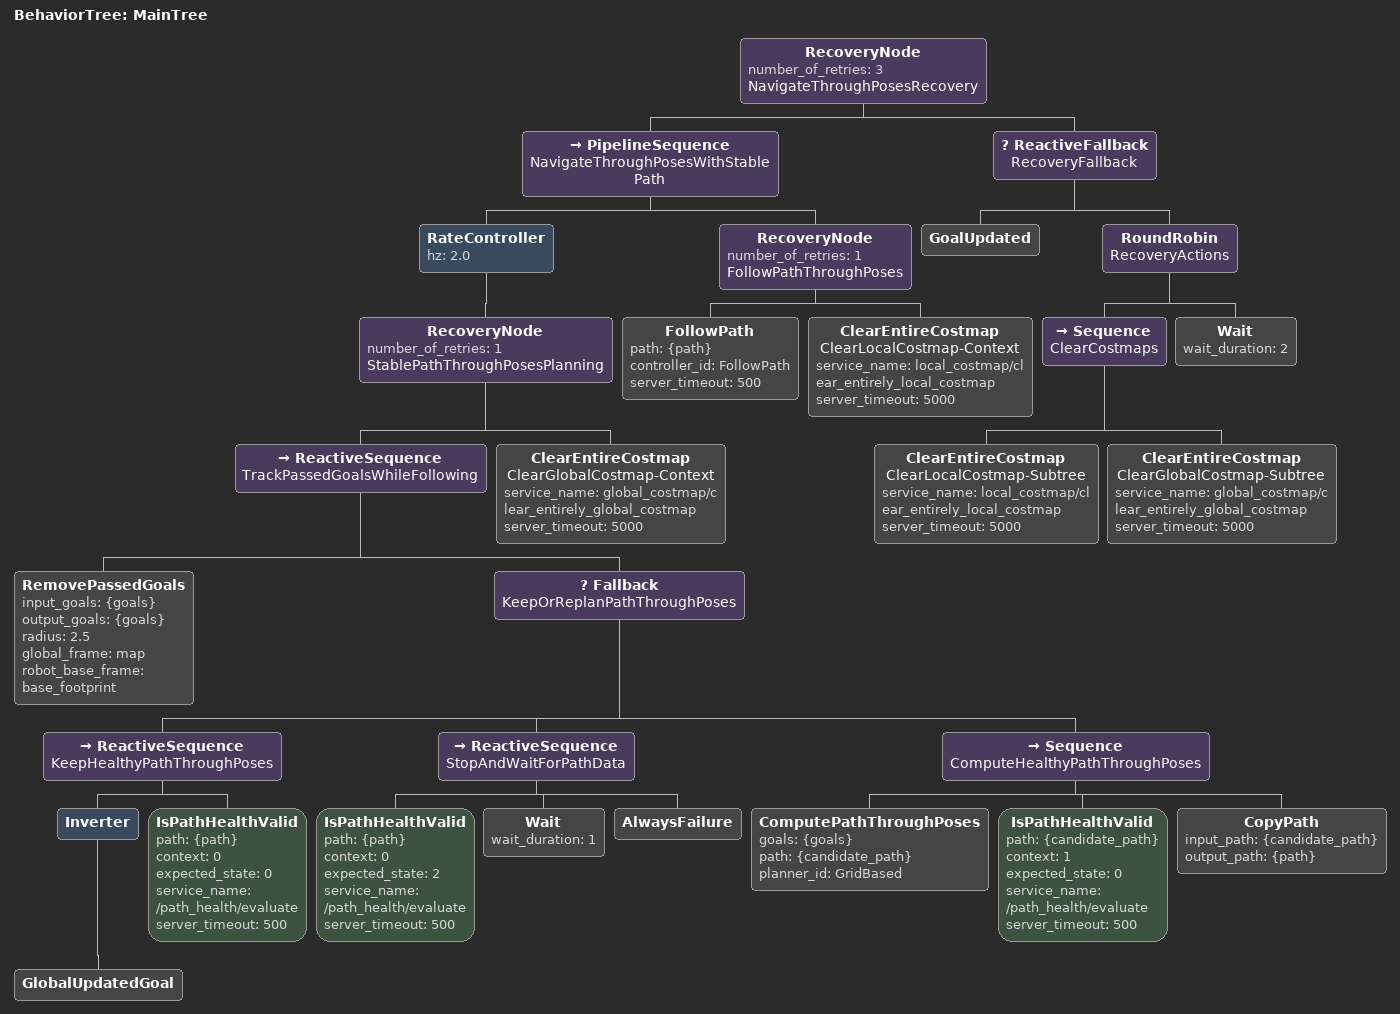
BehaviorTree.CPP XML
<root main_tree_to_execute="MainTree">
  <BehaviorTree ID="MainTree">
    <RecoveryNode number_of_retries="3" name="NavigateThroughPosesRecovery">
      <PipelineSequence name="NavigateThroughPosesWithStablePath">
        <RateController hz="2.0">
          <RecoveryNode number_of_retries="1" name="StablePathThroughPosesPlanning">
            <ReactiveSequence name="TrackPassedGoalsWhileFollowing">
              <RemovePassedGoals input_goals="{goals}" output_goals="{goals}" radius="2.5" global_frame="map" robot_base_frame="base_footprint"/>
            <Fallback name="KeepOrReplanPathThroughPoses">
              <ReactiveSequence name="KeepHealthyPathThroughPoses">
                <Inverter><GlobalUpdatedGoal/></Inverter>
                <IsPathHealthValid path="{path}" context="0" expected_state="0" service_name="/path_health/evaluate" server_timeout="500"/>
              </ReactiveSequence>
              <ReactiveSequence name="StopAndWaitForPathData">
                <IsPathHealthValid path="{path}" context="0" expected_state="2" service_name="/path_health/evaluate" server_timeout="500"/>
                <Wait wait_duration="1"/>
                <AlwaysFailure/>
              </ReactiveSequence>
              <Sequence name="ComputeHealthyPathThroughPoses">
                <ComputePathThroughPoses goals="{goals}" path="{candidate_path}" planner_id="GridBased"/>
                <IsPathHealthValid path="{candidate_path}" context="1" expected_state="0" service_name="/path_health/evaluate" server_timeout="500"/>
                <CopyPath input_path="{candidate_path}" output_path="{path}"/>
              </Sequence>
            </Fallback>
            </ReactiveSequence>
            <ClearEntireCostmap name="ClearGlobalCostmap-Context" service_name="global_costmap/clear_entirely_global_costmap" server_timeout="5000"/>
          </RecoveryNode>
        </RateController>
        <RecoveryNode number_of_retries="1" name="FollowPathThroughPoses">
          <FollowPath path="{path}" controller_id="FollowPath" server_timeout="500"/>
          <ClearEntireCostmap name="ClearLocalCostmap-Context" service_name="local_costmap/clear_entirely_local_costmap" server_timeout="5000"/>
        </RecoveryNode>
      </PipelineSequence>
      <ReactiveFallback name="RecoveryFallback">
        <GoalUpdated/>
        <RoundRobin name="RecoveryActions">
          <Sequence name="ClearCostmaps">
            <ClearEntireCostmap name="ClearLocalCostmap-Subtree" service_name="local_costmap/clear_entirely_local_costmap" server_timeout="5000"/>
            <ClearEntireCostmap name="ClearGlobalCostmap-Subtree" service_name="global_costmap/clear_entirely_global_costmap" server_timeout="5000"/>
          </Sequence>
          <Wait wait_duration="2"/>
        </RoundRobin>
      </ReactiveFallback>
    </RecoveryNode>
  </BehaviorTree>
</root>
